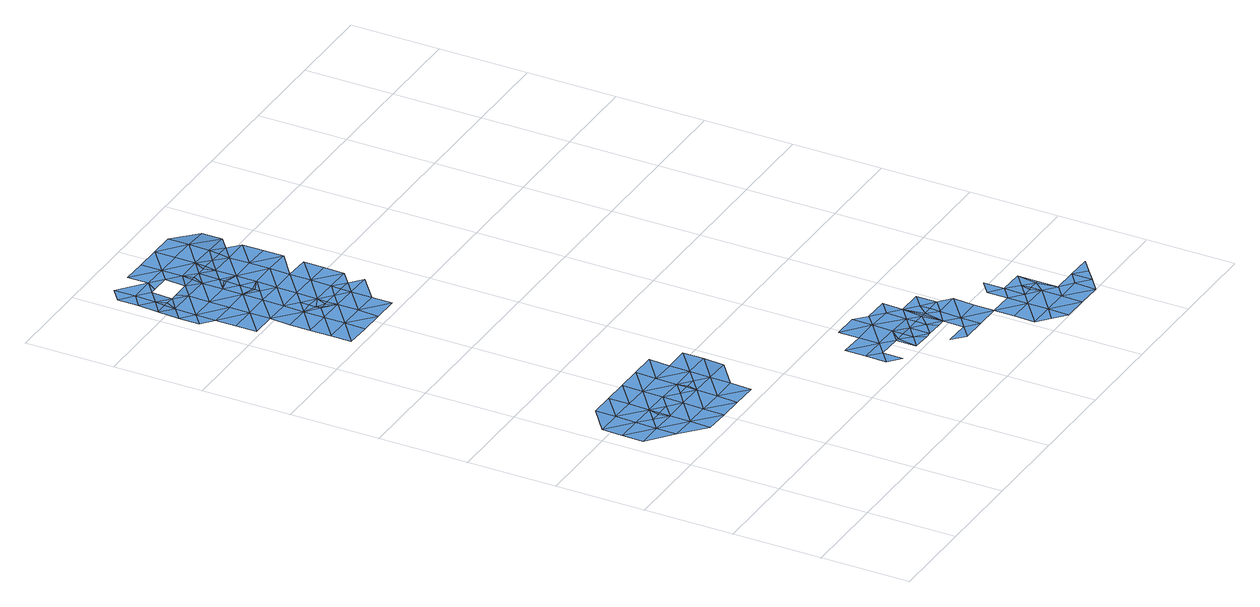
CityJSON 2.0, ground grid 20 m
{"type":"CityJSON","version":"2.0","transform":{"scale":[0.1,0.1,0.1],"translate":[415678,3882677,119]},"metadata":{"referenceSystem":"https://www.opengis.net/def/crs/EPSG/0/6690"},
"CityObjects":{
"waterbody1":{"type":"WaterBody","attributes":{"name":"吉井川水系加茂川・広戸川流域洪水浸水想定区域図（中小河川含む）（想定最大規模）","class":"1140","function":"1","RiverFloodingRiskAttribute.description":"1","RiverFloodingRiskAttribute.rank":"2","RiverFloodingRiskAttribute.adminType":"2","RiverFloodingRiskAttribute.scale":"2"},"geometry":[{"type":"MultiSurface","lod":"1","boundaries":[[[0,1,2]],[[3,4,1]],[[0,2,5]],[[3,1,0]],[[6,0,5]],[[7,8,4]],[[7,4,3]],[[9,3,0]],[[6,5,10]],[[11,9,0]],[[12,7,3]],[[9,12,3]],[[11,0,6]],[[13,6,10]],[[14,12,9]],[[15,8,7]],[[14,9,11]],[[12,16,7]],[[17,14,11]],[[16,15,7]],[[17,12,14]],[[18,11,6]],[[13,19,6]],[[20,17,11]],[[20,12,17]],[[19,18,6]],[[18,20,11]],[[21,16,12]],[[22,12,20]],[[23,19,13]],[[16,24,15]],[[22,20,18]],[[21,12,22]],[[19,25,18]],[[26,22,18]],[[24,16,21]],[[27,25,19]],[[27,19,23]],[[25,26,18]],[[28,21,22]],[[26,28,22]],[[29,27,23]],[[25,30,26]],[[31,24,21]],[[30,28,26]],[[28,32,21]],[[32,31,21]],[[33,30,25]],[[34,25,27]],[[30,33,28]],[[35,33,25]],[[36,34,27]],[[33,35,28]],[[36,27,29]],[[34,35,25]],[[37,32,28]],[[35,37,28]],[[32,38,31]],[[37,35,34]],[[39,38,32]],[[40,34,36]],[[41,42,43]],[[39,32,37]],[[44,45,46]],[[47,41,43]],[[48,49,50]],[[51,44,46]],[[52,48,50]],[[48,47,49]],[[53,37,34]],[[54,55,42]],[[56,57,45]],[[41,54,42]],[[40,53,34]],[[44,56,45]],[[58,41,47]],[[59,39,37]],[[54,60,55]],[[61,62,55]],[[63,64,57]],[[60,61,55]],[[53,59,37]],[[63,52,64]],[[56,63,57]],[[65,66,62]],[[67,60,54]],[[58,47,48]],[[68,54,41]],[[61,65,62]],[[69,67,54]],[[60,67,61]],[[70,44,51]],[[71,68,41]],[[67,69,61]],[[72,48,52]],[[71,41,58]],[[65,73,66]],[[68,69,54]],[[74,65,61]],[[69,74,61]],[[75,72,52]],[[76,56,44]],[[75,52,63]],[[77,58,48]],[[78,63,56]],[[79,76,44]],[[72,77,48]],[[77,71,58]],[[80,73,65]],[[74,80,65]],[[79,44,70]],[[81,69,68]],[[76,78,56]],[[78,82,63]],[[83,75,63]],[[82,84,63]],[[84,83,63]],[[85,80,74]],[[86,68,71]],[[87,81,68]],[[88,82,78]],[[89,82,88]],[[90,79,70]],[[91,86,71]],[[88,78,76]],[[83,92,75]],[[82,93,84]],[[91,71,77]],[[94,72,75]],[[86,87,68]],[[89,88,76]],[[84,93,83]],[[93,82,89]],[[95,77,72]],[[96,89,76]],[[92,94,75]],[[96,93,89]],[[80,85,97]],[[98,76,79]],[[93,92,83]],[[94,95,72]],[[99,96,76]],[[95,100,77]],[[101,91,77]],[[100,102,77]],[[102,101,77]],[[99,93,96]],[[103,98,79]],[[104,105,80]],[[106,97,87]],[[103,79,90]],[[98,99,76]],[[107,106,87]],[[108,109,110]],[[107,87,86]],[[104,80,97]],[[111,86,91]],[[101,112,91]],[[112,113,91]],[[114,100,95]],[[113,111,91]],[[108,110,115]],[[116,107,86]],[[117,92,93]],[[106,104,97]],[[118,93,99]],[[116,106,107]],[[114,95,94]],[[102,100,114]],[[119,116,86]],[[111,119,86]],[[120,121,109]],[[101,102,114]],[[118,117,93]],[[122,112,101]],[[119,106,116]],[[123,105,104]],[[120,109,108]],[[124,118,99]],[[124,99,98]],[[92,125,94]],[[122,101,114]],[[113,112,122]],[[111,113,122]],[[126,104,106]],[[127,119,111]],[[128,98,103]],[[129,114,94]],[[130,124,98]],[[126,106,119]],[[127,111,122]],[[131,120,108]],[[130,118,124]],[[125,92,117]],[[125,129,94]],[[129,122,114]],[[132,121,120]],[[133,126,119]],[[134,123,104]],[[128,130,98]],[[133,119,127]],[[135,133,127]],[[136,134,104]],[[135,126,133]],[[137,127,122]],[[136,104,126]],[[138,118,130]],[[139,135,127]],[[140,131,141]],[[139,126,135]],[[131,142,120]],[[117,118,138]],[[143,137,122]],[[144,132,120]],[[145,140,141]],[[146,125,117]],[[143,122,129]],[[137,139,127]],[[147,145,141]],[[142,144,120]],[[144,148,132]],[[140,142,131]],[[149,146,117]],[[149,117,138]],[[145,150,140]],[[151,129,125]],[[152,136,126]],[[150,142,140]],[[153,126,139]],[[151,143,129]],[[153,152,126]],[[154,145,147]],[[155,150,145]],[[156,153,139]],[[156,139,137]],[[155,145,154]],[[134,136,152]],[[157,148,144]],[[142,150,155]],[[158,137,143]],[[159,160,161]],[[162,156,137]],[[162,153,156]],[[163,155,154]],[[164,158,143]],[[142,165,144]],[[164,143,151]],[[166,134,152]],[[165,142,155]],[[167,163,154]],[[158,162,137]],[[168,157,144]],[[163,169,155]],[[169,165,155]],[[170,160,159]],[[171,168,144]],[[165,171,144]],[[172,153,162]],[[152,153,172]],[[173,163,167]],[[174,166,152]],[[175,169,163]],[[173,175,163]],[[169,175,165]],[[176,173,160]],[[170,176,160]],[[174,152,172]],[[177,171,165]],[[175,177,165]],[[171,178,168]],[[179,175,173]],[[180,179,173]],[[179,177,175]],[[176,181,173]],[[181,180,173]],[[180,177,179]],[[177,178,171]],[[182,176,170]],[[181,183,180]],[[184,177,180]],[[183,184,180]],[[185,181,176]],[[186,183,181]],[[184,187,177]],[[183,186,184]],[[188,185,176]],[[188,176,182]],[[185,186,181]],[[189,190,191]],[[190,192,193]],[[186,187,184]],[[192,182,193]],[[189,192,190]],[[194,189,191]],[[192,195,182]],[[196,189,194]],[[197,192,189]],[[196,198,189]],[[199,195,192]],[[198,197,189]],[[197,199,192]],[[200,201,195]],[[199,200,195]],[[200,202,201]],[[203,198,196]],[[204,200,199]],[[205,204,199]],[[205,199,197]],[[206,205,197]],[[198,207,197]],[[206,204,205]],[[208,206,197]],[[209,207,198]],[[204,210,200]],[[207,208,197]],[[208,204,206]],[[209,198,203]],[[207,211,208]],[[210,204,208]],[[211,210,208]],[[212,209,203]],[[213,207,209]],[[213,209,212]],[[214,213,212]],[[214,215,213]]]}]}
},
"vertices":[
[77,518,18],[20,565,19],[20,518,18],[77,564,19],[21,611,19],[76,472,18],[133,471,17],[78,610,19],[78,656,20],[105,541,18],[133,425,16],[134,517,17],[134,564,18],[190,424,16],[127,540,18],[135,656,19],[135,610,18],[134,540,18],[191,517,17],[190,471,17],[162,540,18],[192,609,18],[191,563,18],[247,424,15],[192,655,19],[248,516,17],[219,539,18],[247,470,17],[248,562,18],[304,423,15],[248,539,18],[249,655,19],[248,609,18],[255,539,17],[305,516,17],[276,539,17],[304,470,17],[305,562,18],[306,654,19],[305,608,18],[362,515,16],[29,1535,25],[1,1558,25],[0,1512,25],[141,1257,24],[84,1257,24],[83,1211,24],[29,1489,25],[86,1442,25],[29,1443,25],[28,1396,25],[140,1210,24],[85,1396,25],[362,561,18],[30,1581,25],[1,1605,27],[141,1303,24],[84,1304,24],[86,1488,25],[362,608,18],[30,1605,27],[30,1627,29],[2,1650,29],[141,1349,24],[84,1350,24],[31,1673,29],[2,1697,29],[40,1605,27],[87,1581,25],[59,1604,27],[197,1210,23],[86,1534,25],[142,1442,25],[31,1720,29],[59,1650,29],[142,1395,25],[198,1302,24],[143,1488,25],[170,1326,24],[198,1256,24],[88,1673,29],[77,1604,27],[170,1337,24],[170,1372,24],[170,1352,24],[73,1650,29],[144,1580,25],[115,1604,27],[176,1326,24],[189,1326,24],[254,1209,24],[143,1534,25],[199,1395,25],[199,1349,24],[199,1441,25],[171,1465,25],[198,1326,24],[116,1649,29],[255,1302,23],[227,1325,24],[171,1475,25],[172,1510,25],[171,1480,25],[255,1255,24],[145,1672,29],[88,1719,29],[144,1626,29],[144,1603,27],[559,259,11],[530,283,12],[530,236,11],[172,1557,25],[172,1540,25],[172,1545,25],[200,1487,25],[558,213,11],[154,1604,27],[256,1394,25],[256,1348,24],[172,1603,27],[587,282,11],[531,329,12],[200,1533,25],[145,1719,29],[255,1325,24],[256,1441,25],[201,1626,29],[201,1580,25],[312,1301,23],[257,1487,25],[284,1325,23],[616,259,10],[588,328,11],[191,1603,27],[202,1718,29],[201,1603,27],[202,1672,29],[257,1579,25],[312,1348,23],[229,1603,27],[623,258,10],[615,213,10],[644,282,11],[257,1533,25],[645,328,11],[644,235,9],[313,1440,24],[658,212,9],[588,374,11],[313,1394,24],[644,258,10],[314,1486,25],[259,1671,29],[258,1625,29],[672,212,9],[673,258,9],[258,1602,27],[645,374,11],[314,1579,25],[700,142,7],[729,165,7],[672,166,8],[286,1602,26],[701,235,9],[314,1532,25],[701,281,9],[259,1718,29],[709,212,8],[673,351,10],[701,258,9],[757,142,7],[702,327,9],[315,1625,25],[730,212,8],[315,1671,25],[723,257,9],[758,188,7],[730,304,9],[731,350,9],[730,257,9],[737,257,9],[758,234,9],[814,141,7],[758,257,9],[758,280,9],[815,234,9],[787,257,9],[787,303,9],[815,188,7],[870,49,7],[813,49,7],[841,26,7],[871,95,7],[814,95,7],[870,2,6],[871,141,7],[927,2,6],[928,94,7],[927,48,7],[899,117,7],[900,164,7],[871,187,7],[900,210,7],[984,1,6],[928,140,6],[921,117,7],[928,117,7],[956,71,7],[949,117,7],[984,48,7],[957,163,6],[956,117,7],[1012,24,7],[1013,70,7],[1041,47,6],[1070,70,6]
]}
